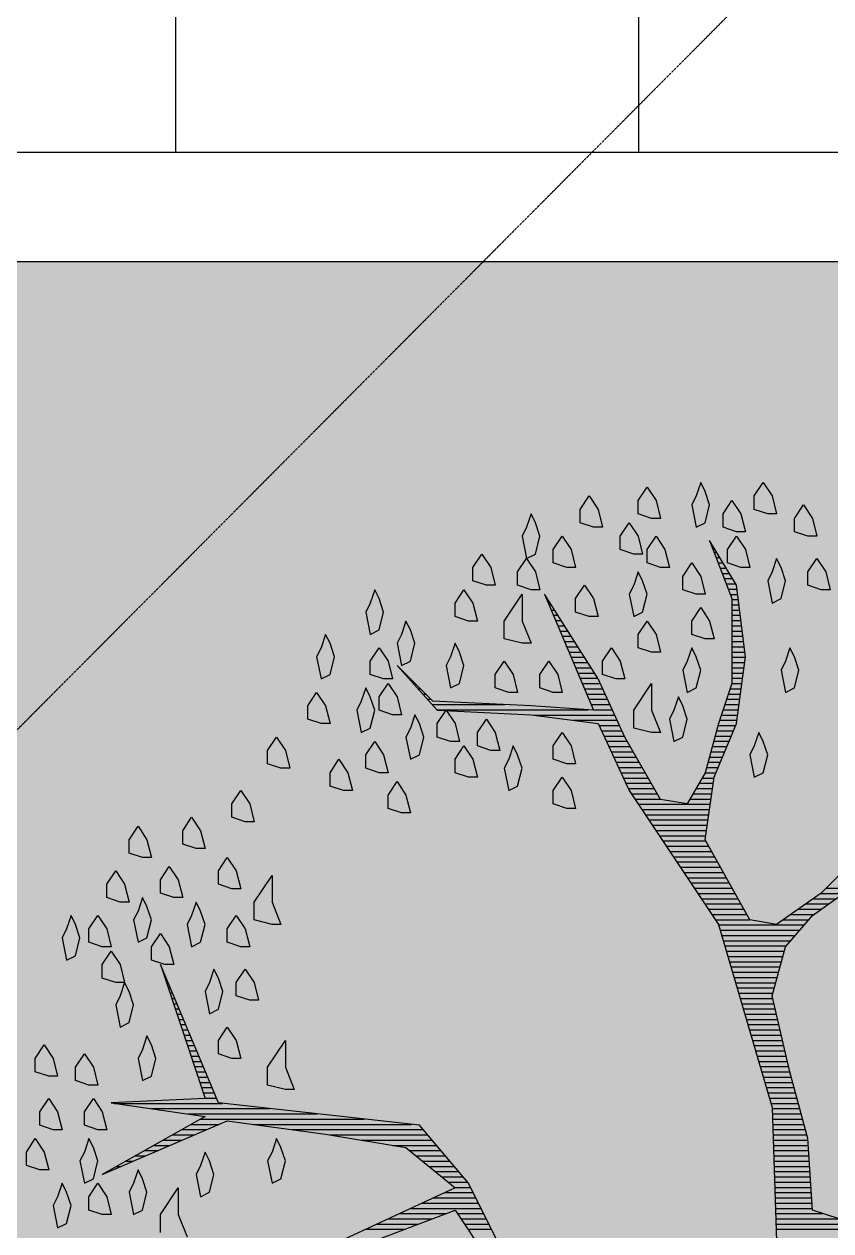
# Model space of a CAD drawing. Header units: millimetres. Extents: x -249630 to 95394, y -188036 to 109963.
# Drawn here: x -90660 to -89278, y 52878 to 54948 of the extents above; entities that cross this region are included whole.
import ezdxf

# ---------------------------------------------------------------- set-up
doc = ezdxf.new("R2010")
doc.units = ezdxf.units.MM
doc.linetypes.add('HIDDEN2', pattern=[4.7625, 3.175, -1.5875])
for name, color, linetype in [('04', 4, 'Continuous'), ('Arboles', 86, 'Continuous'), ('Layer2', 8, 'Continuous')]:
    doc.layers.add(name, color=color, linetype=linetype)

# ---------------------------------------------------------------- blocks, each defined once
blk = doc.blocks.new('A1')
at = {"color": 42}
for p, q in [((7.9096, 11.0881), (7.9101, 11.0881)), ((7.5941, 10.9881), (7.5942, 10.9881)), ((7.3172, 10.8481), (7.3176, 10.8481))]:
    blk.add_line(p, q, dxfattribs=at)
at = {"color": 251}
for p, q in [((7.9134, 11.0781), (7.9161, 11.0781)), ((7.9173, 11.0681), (7.9221, 11.0681)), ((7.9211, 11.0581), (7.9281, 11.0581)), ((7.925, 11.0481), (7.9341, 11.0481)), ((7.9288, 11.0381), (7.9401, 11.0381)), ((7.9326, 11.0281), (7.9461, 11.0281)), ((7.9365, 11.0181), (7.9521, 11.0181)), ((7.9403, 11.0081), (7.9581, 11.0081)), ((7.9442, 10.9981), (7.9606, 10.9981)), ((7.5984, 10.9781), (7.6005, 10.9781)), ((7.948, 10.9881), (7.9619, 10.9881)), ((7.9512, 10.9781), (7.9631, 10.9781)), ((7.6026, 10.9681), (7.6068, 10.9681)), ((7.6068, 10.9581), (7.6132, 10.9581)), ((7.6111, 10.9481), (7.6195, 10.9481)), ((7.9512, 10.9681), (7.9644, 10.9681)), ((7.9512, 10.9581), (7.9656, 10.9581)), ((7.9512, 10.9481), (7.9668, 10.9481)), ((7.6153, 10.9381), (7.6258, 10.9381)), ((7.6195, 10.9281), (7.6321, 10.9281)), ((7.9512, 10.9381), (7.9681, 10.9381)), ((7.9512, 10.9281), (7.9693, 10.9281)), ((7.6238, 10.9181), (7.6384, 10.9181)), ((7.628, 10.9081), (7.6447, 10.9081)), ((7.9512, 10.9181), (7.9706, 10.9181)), ((7.9512, 10.9081), (7.9718, 10.9081)), ((7.6322, 10.8981), (7.6511, 10.8981)), ((7.6365, 10.8881), (7.6574, 10.8881)), ((7.6407, 10.8781), (7.6637, 10.8781)), ((7.9512, 10.8981), (7.9731, 10.8981)), ((7.9512, 10.8881), (7.9743, 10.8881)), ((7.9512, 10.8781), (7.9756, 10.8781)), ((7.6449, 10.8681), (7.67, 10.8681)), ((7.6491, 10.8581), (7.6763, 10.8581)), ((7.9512, 10.8681), (7.9765, 10.8681)), ((7.9512, 10.8581), (7.9752, 10.8581)), ((7.3262, 10.8381), (7.3276, 10.8381)), ((7.6534, 10.8481), (7.6826, 10.8481)), ((7.6576, 10.8381), (7.6889, 10.8381)), ((7.9512, 10.8481), (7.9739, 10.8481)), ((7.9512, 10.8381), (7.9725, 10.8381)), ((7.3352, 10.8281), (7.3376, 10.8281)), ((7.3442, 10.8181), (7.3476, 10.8181)), ((7.3532, 10.8081), (7.3576, 10.8081)), ((7.6618, 10.8281), (7.6953, 10.8281)), ((7.6661, 10.8181), (7.7001, 10.8181)), ((7.6703, 10.8081), (7.7047, 10.8081)), ((7.9478, 10.8081), (7.9685, 10.8081)), ((7.9511, 10.8181), (7.9699, 10.8181)), ((7.9512, 10.8281), (7.9712, 10.8281)), ((7.3622, 10.7981), (7.3676, 10.7981)), ((7.3712, 10.7881), (7.3776, 10.7881)), ((7.6745, 10.7981), (7.7093, 10.7981)), ((7.6788, 10.7881), (7.7139, 10.7881)), ((7.9411, 10.7881), (7.9659, 10.7881)), ((7.9444, 10.7981), (7.9672, 10.7981)), ((7.3802, 10.7781), (7.5182, 10.7781)), ((7.3892, 10.7681), (7.6765, 10.7681)), ((7.683, 10.7781), (7.7186, 10.7781)), ((7.6872, 10.7681), (7.7232, 10.7681)), ((7.9344, 10.7681), (7.9632, 10.7681)), ((7.9378, 10.7781), (7.9645, 10.7781)), ((7.5738, 10.7581), (7.7278, 10.7581)), ((7.6488, 10.7481), (7.7324, 10.7481)), ((7.9278, 10.7481), (7.9605, 10.7481)), ((7.9311, 10.7581), (7.9619, 10.7581)), ((7.6978, 10.7381), (7.737, 10.7381)), ((7.7025, 10.7281), (7.7416, 10.7281)), ((7.7071, 10.7181), (7.7462, 10.7181)), ((7.9192, 10.7181), (7.9498, 10.7181)), ((7.9219, 10.7281), (7.954, 10.7281)), ((7.9247, 10.7381), (7.9581, 10.7381)), ((7.7118, 10.7081), (7.7518, 10.7081)), ((7.7165, 10.6981), (7.7575, 10.6981)), ((7.9138, 10.6981), (7.9415, 10.6981)), ((7.9165, 10.7081), (7.9456, 10.7081)), ((7.7211, 10.6881), (7.7632, 10.6881)), ((7.7258, 10.6781), (7.7689, 10.6781)), ((7.9083, 10.6781), (7.9331, 10.6781)), ((7.911, 10.6881), (7.9373, 10.6881)), ((7.7305, 10.6681), (7.7746, 10.6681)), ((7.7351, 10.6581), (7.7803, 10.6581)), ((7.7398, 10.6481), (7.786, 10.6481)), ((7.9001, 10.6481), (7.9206, 10.6481)), ((7.9028, 10.6581), (7.9248, 10.6581)), ((7.9056, 10.6681), (7.929, 10.6681)), ((7.7445, 10.6381), (7.7918, 10.6381)), ((7.7491, 10.6281), (7.7975, 10.6281)), ((7.8886, 10.6281), (7.9155, 10.6281)), ((7.8944, 10.6381), (7.9169, 10.6381)), ((7.7538, 10.6181), (7.8032, 10.6181)), ((7.7597, 10.6081), (7.8089, 10.6081)), ((7.8772, 10.6081), (7.9126, 10.6081)), ((7.8829, 10.6181), (7.9141, 10.6181)), ((7.7663, 10.5981), (7.8146, 10.5981)), ((7.773, 10.5881), (7.9098, 10.5881)), ((7.7797, 10.5781), (7.9084, 10.5781)), ((7.8715, 10.5981), (7.9112, 10.5981)), ((7.7863, 10.5681), (7.9069, 10.5681)), ((7.793, 10.5581), (7.9055, 10.5581)), ((7.7997, 10.5481), (7.9041, 10.5481)), ((7.8063, 10.5381), (7.9026, 10.5381)), ((7.813, 10.5281), (7.9012, 10.5281)), ((7.8197, 10.5181), (7.9016, 10.5181)), ((7.8263, 10.5081), (7.9072, 10.5081)), ((7.833, 10.4981), (7.9127, 10.4981)), ((7.8397, 10.4881), (7.9183, 10.4881)), ((7.8463, 10.4781), (7.9238, 10.4781)), ((7.853, 10.4681), (7.9294, 10.4681)), ((7.8597, 10.4581), (7.9349, 10.4581)), ((7.8663, 10.4481), (7.9405, 10.4481)), ((7.873, 10.4381), (7.946, 10.4381)), ((7.8797, 10.4281), (7.9516, 10.4281)), ((7.8863, 10.4181), (7.9572, 10.4181)), ((8.1205, 10.4181), (8.163, 10.4181)), ((8.1307, 10.4281), (8.177, 10.4281)), ((7.893, 10.4081), (7.9627, 10.4081)), ((7.8997, 10.3981), (7.9683, 10.3981)), ((8.0919, 10.3981), (8.135, 10.3981)), ((8.1062, 10.4081), (8.149, 10.4081)), ((7.9063, 10.3881), (7.9738, 10.3881)), ((7.913, 10.3781), (7.9794, 10.3781)), ((8.0633, 10.3781), (8.107, 10.3781)), ((8.0776, 10.3881), (8.121, 10.3881)), ((7.9197, 10.3681), (7.9849, 10.3681)), ((7.926, 10.3581), (8.0888, 10.3581)), ((7.9289, 10.3481), (8.0802, 10.3481)), ((8.0491, 10.3681), (8.0974, 10.3681)), ((7.9318, 10.3381), (8.0717, 10.3381)), ((7.9347, 10.3281), (8.0631, 10.3281)), ((7.9377, 10.3181), (8.0545, 10.3181)), ((7.9406, 10.3081), (8.0509, 10.3081)), ((7.9435, 10.2981), (8.0482, 10.2981)), ((7.9465, 10.2881), (8.0455, 10.2881)), ((6.8642, 10.2781), (6.8646, 10.2781)), ((6.8675, 10.2681), (6.8687, 10.2681)), ((6.8708, 10.2581), (6.8729, 10.2581)), ((7.9494, 10.2781), (8.0427, 10.2781)), ((7.9523, 10.2681), (8.04, 10.2681)), ((7.9552, 10.2581), (8.0373, 10.2581)), ((6.8742, 10.2481), (6.8771, 10.2481)), ((6.8775, 10.2381), (6.8813, 10.2381)), ((7.9582, 10.2481), (8.0345, 10.2481)), ((7.9611, 10.2381), (8.0318, 10.2381)), ((6.8808, 10.2281), (6.8855, 10.2281)), ((6.8842, 10.2181), (6.8897, 10.2181)), ((7.964, 10.2281), (8.0291, 10.2281)), ((7.9669, 10.2181), (8.0289, 10.2181)), ((6.8875, 10.2081), (6.8939, 10.2081)), ((6.8908, 10.1981), (6.8981, 10.1981)), ((6.8942, 10.1881), (6.9023, 10.1881)), ((7.9699, 10.2081), (8.0312, 10.2081)), ((7.9728, 10.1981), (8.0336, 10.1981)), ((7.9757, 10.1881), (8.0359, 10.1881)), ((6.8975, 10.1781), (6.9065, 10.1781)), ((6.9008, 10.1681), (6.9107, 10.1681)), ((7.9786, 10.1781), (8.0383, 10.1781)), ((7.9816, 10.1681), (8.0406, 10.1681)), ((6.9042, 10.1581), (6.9149, 10.1581)), ((6.9075, 10.1481), (6.9191, 10.1481)), ((7.9845, 10.1581), (8.043, 10.1581)), ((7.9874, 10.1481), (8.0454, 10.1481)), ((6.9108, 10.1381), (6.9233, 10.1381)), ((6.9142, 10.1281), (6.9275, 10.1281)), ((6.9175, 10.1181), (6.9317, 10.1181)), ((7.9904, 10.1381), (8.0477, 10.1381)), ((7.9933, 10.1281), (8.0501, 10.1281)), ((7.9962, 10.1181), (8.0524, 10.1181)), ((6.9208, 10.1081), (6.9358, 10.1081)), ((6.9242, 10.0981), (6.94, 10.0981)), ((7.9991, 10.1081), (8.0548, 10.1081)), ((8.0021, 10.0981), (8.0571, 10.0981)), ((6.9275, 10.0881), (6.9442, 10.0881)), ((6.9308, 10.0781), (6.9484, 10.0781)), ((8.005, 10.0881), (8.0595, 10.0881)), ((8.0079, 10.0781), (8.0618, 10.0781)), ((6.9342, 10.0681), (6.9526, 10.0681)), ((6.9375, 10.0581), (6.9568, 10.0581)), ((8.0108, 10.0681), (8.0645, 10.0681)), ((8.0138, 10.0581), (8.0672, 10.0581)), ((6.9408, 10.0481), (6.961, 10.0481)), ((6.9442, 10.0381), (6.9652, 10.0381)), ((6.9475, 10.0281), (6.9694, 10.0281)), ((8.0167, 10.0481), (8.0698, 10.0481)), ((8.0196, 10.0381), (8.0725, 10.0381)), ((8.0225, 10.0281), (8.0752, 10.0281)), ((6.7751, 10.0181), (6.9809, 10.0181)), ((6.8451, 10.0081), (7.0709, 10.0081)), ((8.0255, 10.0181), (8.0778, 10.0181)), ((8.0278, 10.0081), (8.0805, 10.0081)), ((6.9151, 9.9981), (7.1609, 9.9981)), ((6.9383, 9.9881), (7.2509, 9.9881)), ((8.0281, 9.9981), (8.0832, 9.9981)), ((8.0285, 9.9881), (8.0858, 9.9881)), ((6.8852, 9.9581), (6.9276, 9.9581)), ((6.9029, 9.9681), (6.951, 9.9681)), ((6.9206, 9.9781), (6.9743, 9.9781)), ((7.0403, 9.9781), (7.3409, 9.9781)), ((7.1137, 9.9681), (7.363, 9.9681)), ((7.1852, 9.9581), (7.3714, 9.9581)), ((8.0288, 9.9781), (8.0885, 9.9781)), ((8.0291, 9.9681), (8.0912, 9.9681)), ((8.0295, 9.9581), (8.0938, 9.9581)), ((6.8498, 9.9381), (6.881, 9.9381)), ((6.8675, 9.9481), (6.9043, 9.9481)), ((7.2452, 9.9481), (7.3799, 9.9481)), ((7.3052, 9.9381), (7.3883, 9.9381)), ((8.0298, 9.9481), (8.0959, 9.9481)), ((8.0301, 9.9381), (8.0965, 9.9381)), ((6.8144, 9.9181), (6.8343, 9.9181)), ((6.8321, 9.9281), (6.8576, 9.9281)), ((7.3375, 9.9281), (7.3968, 9.9281)), ((7.3497, 9.9181), (7.4053, 9.9181)), ((8.0305, 9.9281), (8.0972, 9.9281)), ((8.0308, 9.9181), (8.0978, 9.9181)), ((6.7614, 9.8881), (6.7643, 9.8881)), ((6.779, 9.8981), (6.7876, 9.8981)), ((6.7967, 9.9081), (6.811, 9.9081)), ((7.3619, 9.9081), (7.4137, 9.9081)), ((7.3742, 9.8981), (7.4222, 9.8981)), ((7.3864, 9.8881), (7.4306, 9.8881)), ((8.0311, 9.9081), (8.0984, 9.9081)), ((8.0315, 9.8981), (8.099, 9.8981)), ((8.0318, 9.8881), (8.0997, 9.8881)), ((7.3986, 9.8781), (7.4391, 9.8781)), ((7.4108, 9.8681), (7.4476, 9.8681)), ((8.0321, 9.8781), (8.1003, 9.8781)), ((8.0325, 9.8681), (8.1009, 9.8681)), ((7.404, 9.8481), (7.4583, 9.8481)), ((7.423, 9.8581), (7.4533, 9.8581)), ((8.0328, 9.8581), (8.1015, 9.8581)), ((8.0331, 9.8481), (8.1022, 9.8481)), ((7.3609, 9.8281), (7.4683, 9.8281)), ((7.3824, 9.8381), (7.4633, 9.8381)), ((8.0335, 9.8381), (8.1028, 9.8381)), ((8.0338, 9.8281), (8.1034, 9.8281)), ((7.2963, 9.7981), (7.3798, 9.7981)), ((7.3178, 9.8081), (7.4061, 9.8081)), ((7.3394, 9.8181), (7.4733, 9.8181)), ((7.4284, 9.8081), (7.4783, 9.8081)), ((7.4351, 9.7981), (7.4833, 9.7981)), ((8.0341, 9.8181), (8.104, 9.8181)), ((8.0345, 9.8081), (8.1245, 9.8081)), ((8.0348, 9.7981), (8.1545, 9.7981)), ((7.2532, 9.7781), (7.3271, 9.7781)), ((7.2747, 9.7881), (7.3534, 9.7881)), ((7.4418, 9.7881), (7.4883, 9.7881)), ((7.4484, 9.7781), (7.4933, 9.7781)), ((8.0351, 9.7881), (8.2244, 9.7881)), ((8.0355, 9.7781), (8.2138, 9.7781))]:
    blk.add_line(p, q, dxfattribs=at)
at = {"layer": 'Arboles'}
for p, q in [((7.8917, 11.201), (7.8831, 11.1755)), ((7.9002, 11.184), (7.8917, 11.201)), ((7.9937, 11.1755), (8.0107, 11.201)), ((8.0107, 11.201), (8.0277, 11.1755)), ((7.7726, 11.167), (7.7896, 11.1925)), ((7.7896, 11.1925), (7.8066, 11.167)), ((7.9087, 11.1584), (7.9002, 11.184)), ((7.662, 11.1499), (7.6791, 11.1755)), ((7.6791, 11.1755), (7.6961, 11.1499)), ((7.7726, 11.1414), (7.7726, 11.167)), ((7.8066, 11.167), (7.8151, 11.1329)), ((7.8831, 11.1755), (7.8746, 11.1584)), ((7.8746, 11.1584), (7.8831, 11.1159)), ((7.9002, 11.1244), (7.9087, 11.1584)), ((7.9342, 11.1414), (7.9512, 11.167)), ((7.9512, 11.167), (7.9682, 11.1414)), ((7.9937, 11.1499), (7.9937, 11.1755)), ((8.0277, 11.1755), (8.0362, 11.1414)), ((8.0702, 11.1329), (8.0872, 11.1584)), ((8.0872, 11.1584), (8.1043, 11.1329)), ((7.5685, 11.1414), (7.56, 11.1159)), ((7.577, 11.1244), (7.5685, 11.1414)), ((7.662, 11.1244), (7.662, 11.1499)), ((7.6961, 11.1499), (7.7046, 11.1159)), ((7.7981, 11.1329), (7.7726, 11.1414)), ((7.8151, 11.1329), (7.7981, 11.1329)), ((7.9342, 11.1159), (7.9342, 11.1414)), ((7.9682, 11.1414), (7.9767, 11.1074)), ((8.0192, 11.1414), (7.9937, 11.1499)), ((8.0362, 11.1414), (8.0192, 11.1414)), ((8.0702, 11.1074), (8.0702, 11.1329)), ((8.1043, 11.1329), (8.1128, 11.0989)), ((7.56, 11.1159), (7.5515, 11.0989)), ((7.5855, 11.0989), (7.577, 11.1244)), ((7.6876, 11.1159), (7.662, 11.1244)), ((7.7046, 11.1159), (7.6876, 11.1159)), ((7.7386, 11.0989), (7.7556, 11.1244)), ((7.7556, 11.1244), (7.7726, 11.0989)), ((7.8831, 11.1159), (7.9002, 11.1244)), ((7.9597, 11.1074), (7.9342, 11.1159)), ((7.9767, 11.1074), (7.9597, 11.1074)), ((8.0957, 11.0989), (8.0702, 11.1074)), ((7.5515, 11.0989), (7.56, 11.0564)), ((7.577, 11.0649), (7.5855, 11.0989)), ((7.611, 11.0734), (7.628, 11.0989)), ((7.628, 11.0989), (7.645, 11.0734)), ((7.7386, 11.0734), (7.7386, 11.0989)), ((7.7726, 11.0989), (7.7811, 11.0649)), ((7.7896, 11.0734), (7.8066, 11.0989)), ((7.8066, 11.0989), (7.8236, 11.0734)), ((7.9427, 11.0734), (7.9597, 11.0989)), ((7.9597, 11.0989), (7.9767, 11.0734)), ((8.1128, 11.0989), (8.0957, 11.0989)), ((7.458, 11.0394), (7.475, 11.0649)), ((7.475, 11.0649), (7.492, 11.0394)), ((7.56, 11.0564), (7.577, 11.0649)), ((7.611, 11.0479), (7.611, 11.0734)), ((7.645, 11.0734), (7.6535, 11.0394)), ((7.7641, 11.0649), (7.7386, 11.0734)), ((7.7811, 11.0649), (7.7641, 11.0649)), ((7.7896, 11.0479), (7.7896, 11.0734)), ((7.8236, 11.0734), (7.8321, 11.0394)), ((7.9427, 11.0479), (7.9427, 11.0734)), ((7.9767, 11.0734), (7.9852, 11.0394)), ((7.458, 11.0139), (7.458, 11.0394)), ((7.492, 11.0394), (7.5005, 11.0054)), ((7.543, 11.0309), (7.56, 11.0564)), ((7.56, 11.0564), (7.577, 11.0309)), ((7.6365, 11.0394), (7.611, 11.0479)), ((7.6535, 11.0394), (7.6365, 11.0394)), ((7.8151, 11.0394), (7.7896, 11.0479)), ((7.8321, 11.0394), (7.8151, 11.0394)), ((7.8576, 11.0224), (7.8746, 11.0479)), ((7.8746, 11.0479), (7.8917, 11.0224)), ((7.9682, 11.0394), (7.9427, 11.0479)), ((7.9852, 11.0394), (7.9682, 11.0394)), ((8.0362, 11.0564), (8.0277, 11.0309)), ((8.0447, 11.0394), (8.0362, 11.0564)), ((8.0532, 11.0139), (8.0447, 11.0394)), ((8.0957, 11.0309), (8.1128, 11.0564)), ((8.1128, 11.0564), (8.1298, 11.0309)), ((7.543, 11.0054), (7.543, 11.0309)), ((7.577, 11.0309), (7.5855, 10.9969)), ((7.7726, 11.0309), (7.7641, 11.0054)), ((7.7811, 11.0139), (7.7726, 11.0309)), ((7.8576, 10.9969), (7.8576, 11.0224)), ((7.8917, 11.0224), (7.9002, 10.9884)), ((8.0277, 11.0309), (8.0192, 11.0139)), ((8.0957, 11.0054), (8.0957, 11.0309)), ((8.1298, 11.0309), (8.1383, 10.9969)), ((7.2709, 10.9969), (7.2624, 10.9714)), ((7.2794, 10.9799), (7.2709, 10.9969)), ((7.4239, 10.9714), (7.4409, 10.9969)), ((7.4409, 10.9969), (7.458, 10.9714)), ((7.4835, 11.0054), (7.458, 11.0139)), ((7.5005, 11.0054), (7.4835, 11.0054)), ((7.5685, 10.9969), (7.543, 11.0054)), ((7.5855, 10.9969), (7.5685, 10.9969)), ((7.6535, 10.9799), (7.6706, 11.0054)), ((7.6706, 11.0054), (7.6876, 10.9799)), ((7.7641, 11.0054), (7.7556, 10.9884)), ((7.7896, 10.9884), (7.7811, 11.0139)), ((7.8831, 10.9884), (7.8576, 10.9969)), ((8.0192, 11.0139), (8.0277, 10.9714)), ((8.0447, 10.9799), (8.0532, 11.0139)), ((8.1213, 10.9969), (8.0957, 11.0054)), ((8.1383, 10.9969), (8.1213, 10.9969)), ((7.2624, 10.9714), (7.2539, 10.9543)), ((7.2879, 10.9543), (7.2794, 10.9799)), ((7.4239, 10.9458), (7.4239, 10.9714)), ((7.458, 10.9714), (7.4665, 10.9373)), ((7.5175, 10.9373), (7.5515, 10.9884)), ((7.5515, 10.9884), (7.5515, 10.9373)), ((7.6535, 10.9543), (7.6535, 10.9799)), ((7.6876, 10.9799), (7.6961, 10.9458)), ((7.7556, 10.9884), (7.7641, 10.9458)), ((7.7811, 10.9543), (7.7896, 10.9884)), ((7.9002, 10.9884), (7.8831, 10.9884)), ((8.0277, 10.9714), (8.0447, 10.9799)), ((7.2539, 10.9543), (7.2624, 10.9118)), ((7.2794, 10.9203), (7.2879, 10.9543)), ((7.4494, 10.9373), (7.4239, 10.9458)), ((7.6791, 10.9458), (7.6535, 10.9543)), ((7.6961, 10.9458), (7.6791, 10.9458)), ((7.7641, 10.9458), (7.7811, 10.9543)), ((7.8746, 10.9373), (7.8917, 10.9629)), ((7.8917, 10.9629), (7.9087, 10.9373)), ((7.3304, 10.9373), (7.3219, 10.9118)), ((7.3389, 10.9203), (7.3304, 10.9373)), ((7.4665, 10.9373), (7.4494, 10.9373)), ((7.5175, 10.9033), (7.5175, 10.9373)), ((7.5515, 10.9373), (7.5685, 10.8948)), ((7.7726, 10.9118), (7.7896, 10.9373)), ((7.7896, 10.9373), (7.8066, 10.9118)), ((7.8746, 10.9118), (7.8746, 10.9373)), ((7.9087, 10.9373), (7.9172, 10.9033)), ((7.1773, 10.9118), (7.1688, 10.8863)), ((7.1858, 10.8948), (7.1773, 10.9118)), ((7.2624, 10.9118), (7.2794, 10.9203)), ((7.3219, 10.9118), (7.3134, 10.8948)), ((7.3474, 10.8948), (7.3389, 10.9203)), ((7.5515, 10.8948), (7.5175, 10.9033)), ((7.7726, 10.8863), (7.7726, 10.9118)), ((7.8066, 10.9118), (7.8151, 10.8778)), ((7.9002, 10.9033), (7.8746, 10.9118)), ((7.9172, 10.9033), (7.9002, 10.9033)), ((7.1688, 10.8863), (7.1603, 10.8693)), ((7.1943, 10.8693), (7.1858, 10.8948)), ((7.2624, 10.8608), (7.2794, 10.8863)), ((7.2794, 10.8863), (7.2964, 10.8608)), ((7.3134, 10.8948), (7.3219, 10.8523)), ((7.3389, 10.8608), (7.3474, 10.8948)), ((7.4239, 10.8948), (7.4154, 10.8693)), ((7.4324, 10.8778), (7.4239, 10.8948)), ((7.4409, 10.8523), (7.4324, 10.8778)), ((7.5685, 10.8948), (7.5515, 10.8948)), ((7.7046, 10.8608), (7.7216, 10.8863)), ((7.7216, 10.8863), (7.7386, 10.8608)), ((7.7981, 10.8778), (7.7726, 10.8863)), ((7.8151, 10.8778), (7.7981, 10.8778)), ((7.8746, 10.8863), (7.8661, 10.8608)), ((7.8831, 10.8693), (7.8746, 10.8863)), ((8.0617, 10.8863), (8.0532, 10.8608)), ((8.0702, 10.8693), (8.0617, 10.8863)), ((7.1603, 10.8693), (7.1688, 10.8268)), ((7.1858, 10.8353), (7.1943, 10.8693)), ((7.2624, 10.8353), (7.2624, 10.8608)), ((7.2964, 10.8608), (7.3049, 10.8268)), ((7.3219, 10.8523), (7.3389, 10.8608)), ((7.4154, 10.8693), (7.4069, 10.8523)), ((7.5005, 10.8353), (7.5175, 10.8608)), ((7.5175, 10.8608), (7.5345, 10.8353)), ((7.5855, 10.8353), (7.6025, 10.8608)), ((7.6025, 10.8608), (7.6195, 10.8353)), ((7.7046, 10.8353), (7.7046, 10.8608)), ((7.7386, 10.8608), (7.7471, 10.8268)), ((7.8661, 10.8608), (7.8576, 10.8438)), ((7.8917, 10.8438), (7.8831, 10.8693)), ((8.0532, 10.8608), (8.0447, 10.8438)), ((8.0787, 10.8438), (8.0702, 10.8693)), ((7.1688, 10.8268), (7.1858, 10.8353)), ((7.2879, 10.8268), (7.2624, 10.8353)), ((7.4069, 10.8523), (7.4154, 10.8098)), ((7.4324, 10.8183), (7.4409, 10.8523)), ((7.5005, 10.8098), (7.5005, 10.8353)), ((7.5345, 10.8353), (7.543, 10.8013)), ((7.5855, 10.8098), (7.5855, 10.8353)), ((7.6195, 10.8353), (7.628, 10.8013)), ((7.7301, 10.8268), (7.7046, 10.8353)), ((7.8576, 10.8438), (7.8661, 10.8013)), ((7.8831, 10.8098), (7.8917, 10.8438)), ((8.0447, 10.8438), (8.0532, 10.8013)), ((8.0702, 10.8098), (8.0787, 10.8438)), ((7.2539, 10.8098), (7.2454, 10.7843)), ((7.2624, 10.7928), (7.2539, 10.8098)), ((7.2794, 10.7928), (7.2964, 10.8183)), ((7.3049, 10.8268), (7.2879, 10.8268)), ((7.2964, 10.8183), (7.3134, 10.7928)), ((7.4154, 10.8098), (7.4324, 10.8183)), ((7.526, 10.8013), (7.5005, 10.8098)), ((7.611, 10.8013), (7.5855, 10.8098)), ((7.7471, 10.8268), (7.7301, 10.8268)), ((7.7641, 10.7673), (7.7981, 10.8183)), ((7.7981, 10.8183), (7.7981, 10.7673)), ((7.8661, 10.8013), (7.8831, 10.8098)), ((8.0532, 10.8013), (8.0702, 10.8098)), ((7.1433, 10.7758), (7.1603, 10.8013)), ((7.1603, 10.8013), (7.1773, 10.7758)), ((7.2709, 10.7673), (7.2624, 10.7928)), ((7.2794, 10.7673), (7.2794, 10.7928)), ((7.3134, 10.7928), (7.3219, 10.7588)), ((7.543, 10.8013), (7.526, 10.8013)), ((7.628, 10.8013), (7.611, 10.8013)), ((7.8491, 10.7928), (7.8406, 10.7673)), ((7.8576, 10.7758), (7.8491, 10.7928)), ((7.1433, 10.7503), (7.1433, 10.7758)), ((7.1773, 10.7758), (7.1858, 10.7417)), ((7.2454, 10.7843), (7.2369, 10.7673)), ((7.2369, 10.7673), (7.2454, 10.7247)), ((7.2624, 10.7332), (7.2709, 10.7673)), ((7.3049, 10.7588), (7.2794, 10.7673)), ((7.3899, 10.7417), (7.4069, 10.7673)), ((7.4069, 10.7673), (7.4239, 10.7417)), ((7.7641, 10.7332), (7.7641, 10.7673)), ((7.7981, 10.7673), (7.8151, 10.7247)), ((7.8406, 10.7673), (7.8321, 10.7503)), ((7.8661, 10.7503), (7.8576, 10.7758)), ((7.1688, 10.7417), (7.1433, 10.7503)), ((7.1858, 10.7417), (7.1688, 10.7417)), ((7.3219, 10.7588), (7.3049, 10.7588)), ((7.3474, 10.7588), (7.3389, 10.7332)), ((7.3559, 10.7417), (7.3474, 10.7588)), ((7.3644, 10.7162), (7.3559, 10.7417)), ((7.3899, 10.7162), (7.3899, 10.7417)), ((7.4239, 10.7417), (7.4324, 10.7077)), ((7.4665, 10.7247), (7.4835, 10.7503)), ((7.4835, 10.7503), (7.5005, 10.7247)), ((7.8321, 10.7503), (7.8406, 10.7077)), ((7.8576, 10.7162), (7.8661, 10.7503)), ((7.0668, 10.6907), (7.0838, 10.7162)), ((7.0838, 10.7162), (7.1008, 10.6907)), ((7.2454, 10.7247), (7.2624, 10.7332)), ((7.3389, 10.7332), (7.3304, 10.7162)), ((7.3304, 10.7162), (7.3389, 10.6737)), ((7.3559, 10.6822), (7.3644, 10.7162)), ((7.4154, 10.7077), (7.3899, 10.7162)), ((7.4665, 10.6992), (7.4665, 10.7247)), ((7.5005, 10.7247), (7.509, 10.6907)), ((7.611, 10.6992), (7.628, 10.7247)), ((7.628, 10.7247), (7.645, 10.6992)), ((7.7981, 10.7247), (7.7641, 10.7332)), ((7.8151, 10.7247), (7.7981, 10.7247)), ((7.8406, 10.7077), (7.8576, 10.7162)), ((8.0022, 10.7247), (7.9937, 10.6992)), ((8.0107, 10.7077), (8.0022, 10.7247)), ((7.2539, 10.6822), (7.2709, 10.7077)), ((7.2709, 10.7077), (7.2879, 10.6822)), ((7.4324, 10.7077), (7.4154, 10.7077)), ((7.4239, 10.6737), (7.4409, 10.6992)), ((7.4409, 10.6992), (7.458, 10.6737)), ((7.492, 10.6907), (7.4665, 10.6992)), ((7.5345, 10.6992), (7.526, 10.6737)), ((7.543, 10.6822), (7.5345, 10.6992)), ((7.611, 10.6737), (7.611, 10.6992)), ((7.645, 10.6992), (7.6535, 10.6652)), ((7.9937, 10.6992), (7.9852, 10.6822)), ((8.0192, 10.6822), (8.0107, 10.7077)), ((7.0668, 10.6652), (7.0668, 10.6907)), ((7.1008, 10.6907), (7.1093, 10.6567)), ((7.1858, 10.6482), (7.2028, 10.6737)), ((7.2028, 10.6737), (7.2198, 10.6482)), ((7.2539, 10.6567), (7.2539, 10.6822)), ((7.2879, 10.6822), (7.2964, 10.6482)), ((7.3389, 10.6737), (7.3559, 10.6822)), ((7.4239, 10.6482), (7.4239, 10.6737)), ((7.458, 10.6737), (7.4665, 10.6397)), ((7.509, 10.6907), (7.492, 10.6907)), ((7.526, 10.6737), (7.5175, 10.6567)), ((7.5515, 10.6567), (7.543, 10.6822)), ((7.6365, 10.6652), (7.611, 10.6737)), ((7.9852, 10.6822), (7.9937, 10.6397)), ((8.0107, 10.6482), (8.0192, 10.6822)), ((7.0923, 10.6567), (7.0668, 10.6652)), ((7.1093, 10.6567), (7.0923, 10.6567)), ((7.1858, 10.6227), (7.1858, 10.6482)), ((7.2198, 10.6482), (7.2283, 10.6142)), ((7.2794, 10.6482), (7.2539, 10.6567)), ((7.2964, 10.6482), (7.2794, 10.6482)), ((7.4494, 10.6397), (7.4239, 10.6482)), ((7.5175, 10.6567), (7.526, 10.6142)), ((7.543, 10.6227), (7.5515, 10.6567)), ((7.6535, 10.6652), (7.6365, 10.6652)), ((7.9937, 10.6397), (8.0107, 10.6482)), ((7.2964, 10.6057), (7.3134, 10.6312)), ((7.3134, 10.6312), (7.3304, 10.6057)), ((7.4665, 10.6397), (7.4494, 10.6397)), ((7.611, 10.6142), (7.628, 10.6397)), ((7.628, 10.6397), (7.645, 10.6142)), ((6.9987, 10.5887), (7.0157, 10.6142)), ((7.0157, 10.6142), (7.0328, 10.5887)), ((7.2113, 10.6142), (7.1858, 10.6227)), ((7.2283, 10.6142), (7.2113, 10.6142)), ((7.2964, 10.5802), (7.2964, 10.6057)), ((7.3304, 10.6057), (7.3389, 10.5717)), ((7.526, 10.6142), (7.543, 10.6227)), ((7.611, 10.5887), (7.611, 10.6142)), ((7.645, 10.6142), (7.6535, 10.5802)), ((6.9987, 10.5632), (6.9987, 10.5887)), ((7.0328, 10.5887), (7.0413, 10.5547)), ((7.3219, 10.5717), (7.2964, 10.5802)), ((7.6365, 10.5802), (7.611, 10.5887)), ((7.6535, 10.5802), (7.6365, 10.5802)), ((6.9052, 10.5376), (6.9222, 10.5632)), ((6.9222, 10.5632), (6.9392, 10.5376)), ((7.0243, 10.5547), (6.9987, 10.5632)), ((7.3389, 10.5717), (7.3219, 10.5717)), ((6.8032, 10.5206), (6.8202, 10.5462)), ((6.8202, 10.5462), (6.8372, 10.5206)), ((6.9052, 10.5121), (6.9052, 10.5376)), ((6.9392, 10.5376), (6.9477, 10.5036)), ((7.0413, 10.5547), (7.0243, 10.5547)), ((6.8032, 10.4951), (6.8032, 10.5206)), ((6.8372, 10.5206), (6.8457, 10.4866)), ((6.9307, 10.5036), (6.9052, 10.5121)), ((6.8287, 10.4866), (6.8032, 10.4951)), ((6.8457, 10.4866), (6.8287, 10.4866)), ((6.9477, 10.5036), (6.9307, 10.5036)), ((6.9732, 10.4611), (6.9902, 10.4866)), ((6.9902, 10.4866), (7.0072, 10.4611)), ((6.8627, 10.4441), (6.8797, 10.4696)), ((6.8797, 10.4696), (6.8967, 10.4441)), ((6.7606, 10.4356), (6.7776, 10.4611)), ((6.7776, 10.4611), (6.7946, 10.4356)), ((6.8627, 10.4186), (6.8627, 10.4441)), ((6.8967, 10.4441), (6.9052, 10.4101)), ((6.9732, 10.4356), (6.9732, 10.4611)), ((7.0072, 10.4611), (7.0157, 10.4271)), ((7.0413, 10.4016), (7.0753, 10.4526)), ((7.0753, 10.4526), (7.0753, 10.4016)), ((6.7606, 10.4101), (6.7606, 10.4356)), ((6.7946, 10.4356), (6.8032, 10.4016)), ((6.8882, 10.4101), (6.8627, 10.4186)), ((6.9987, 10.4271), (6.9732, 10.4356)), ((7.0157, 10.4271), (6.9987, 10.4271)), ((6.7861, 10.4016), (6.7606, 10.4101)), ((6.8032, 10.4016), (6.7861, 10.4016)), ((6.8287, 10.4101), (6.8202, 10.3846)), ((6.8372, 10.3931), (6.8287, 10.4101)), ((6.9052, 10.4101), (6.8882, 10.4101)), ((6.9307, 10.4016), (6.9222, 10.3761)), ((6.9392, 10.3846), (6.9307, 10.4016)), ((7.0413, 10.3676), (7.0413, 10.4016)), ((7.0753, 10.4016), (7.0923, 10.3591)), ((6.6926, 10.3761), (6.6841, 10.3506)), ((6.7011, 10.3591), (6.6926, 10.3761)), ((6.7266, 10.3506), (6.7436, 10.3761)), ((6.7436, 10.3761), (6.7606, 10.3506)), ((6.8202, 10.3846), (6.8117, 10.3676)), ((6.8457, 10.3676), (6.8372, 10.3931)), ((6.9222, 10.3761), (6.9137, 10.3591)), ((6.9477, 10.3591), (6.9392, 10.3846)), ((6.9902, 10.3506), (7.0072, 10.3761)), ((7.0072, 10.3761), (7.0243, 10.3506)), ((6.6841, 10.3506), (6.6756, 10.3336)), ((6.7096, 10.3336), (6.7011, 10.3591)), ((6.7266, 10.325), (6.7266, 10.3506)), ((6.7606, 10.3506), (6.7691, 10.3165)), ((6.8117, 10.3676), (6.8202, 10.325)), ((6.8372, 10.3336), (6.8457, 10.3676)), ((6.9137, 10.3591), (6.9222, 10.3165)), ((6.9392, 10.325), (6.9477, 10.3591)), ((6.9902, 10.325), (6.9902, 10.3506)), ((7.0243, 10.3506), (7.0328, 10.3165)), ((7.0753, 10.3591), (7.0413, 10.3676)), ((7.0923, 10.3591), (7.0753, 10.3591)), ((6.6756, 10.3336), (6.6841, 10.291)), ((6.7011, 10.2995), (6.7096, 10.3336)), ((6.7521, 10.3165), (6.7266, 10.325)), ((6.8202, 10.325), (6.8372, 10.3336)), ((6.8457, 10.3165), (6.8627, 10.3421)), ((6.8627, 10.3421), (6.8797, 10.3165)), ((6.9222, 10.3165), (6.9392, 10.325)), ((7.0157, 10.3165), (6.9902, 10.325)), ((6.7691, 10.3165), (6.7521, 10.3165)), ((6.7521, 10.2825), (6.7691, 10.308)), ((6.7691, 10.308), (6.7861, 10.2825)), ((6.8457, 10.291), (6.8457, 10.3165)), ((6.8797, 10.3165), (6.8882, 10.2825)), ((7.0328, 10.3165), (7.0157, 10.3165)), ((6.6841, 10.291), (6.7011, 10.2995)), ((6.7521, 10.257), (6.7521, 10.2825)), ((6.7861, 10.2825), (6.7946, 10.2485)), ((6.8712, 10.2825), (6.8457, 10.291)), ((6.8882, 10.2825), (6.8712, 10.2825)), ((6.7776, 10.2485), (6.7521, 10.257)), ((6.9647, 10.274), (6.9562, 10.2485)), ((6.9732, 10.257), (6.9647, 10.274)), ((6.9817, 10.2315), (6.9732, 10.257)), ((7.0072, 10.2485), (7.0243, 10.274)), ((7.0243, 10.274), (7.0413, 10.2485)), ((6.7946, 10.2485), (6.7776, 10.2485)), ((6.7946, 10.2485), (6.7861, 10.223)), ((6.8032, 10.2315), (6.7946, 10.2485)), ((6.9562, 10.2485), (6.9477, 10.2315)), ((7.0072, 10.223), (7.0072, 10.2485)), ((7.0413, 10.2485), (7.0498, 10.2145)), ((6.7861, 10.223), (6.7776, 10.206)), ((6.8117, 10.206), (6.8032, 10.2315)), ((6.9477, 10.2315), (6.9562, 10.189)), ((6.9732, 10.1975), (6.9817, 10.2315)), ((7.0328, 10.2145), (7.0072, 10.223)), ((7.0498, 10.2145), (7.0328, 10.2145)), ((6.7776, 10.206), (6.7861, 10.1635)), ((6.8032, 10.172), (6.8117, 10.206)), ((6.9562, 10.189), (6.9732, 10.1975)), ((6.7861, 10.1635), (6.8032, 10.172)), ((6.8372, 10.1465), (6.8287, 10.1209)), ((6.8457, 10.1295), (6.8372, 10.1465)), ((6.9732, 10.138), (6.9902, 10.1635)), ((6.9902, 10.1635), (7.0072, 10.138)), ((6.6246, 10.1039), (6.6416, 10.1295)), ((6.6416, 10.1295), (6.6586, 10.1039)), ((6.8287, 10.1209), (6.8202, 10.1039)), ((6.8542, 10.1039), (6.8457, 10.1295)), ((6.9732, 10.1124), (6.9732, 10.138)), ((7.0072, 10.138), (7.0157, 10.1039)), ((7.0668, 10.0869), (7.1008, 10.138)), ((7.1008, 10.138), (7.1008, 10.0869)), ((6.6246, 10.0784), (6.6246, 10.1039)), ((6.6586, 10.1039), (6.6671, 10.0699)), ((6.7011, 10.0869), (6.7181, 10.1124)), ((6.7181, 10.1124), (6.7351, 10.0869)), ((6.8202, 10.1039), (6.8287, 10.0614)), ((6.8457, 10.0699), (6.8542, 10.1039)), ((6.9987, 10.1039), (6.9732, 10.1124)), ((7.0157, 10.1039), (6.9987, 10.1039)), ((6.6501, 10.0699), (6.6246, 10.0784)), ((6.7011, 10.0614), (6.7011, 10.0869)), ((6.7351, 10.0869), (6.7436, 10.0529)), ((7.0668, 10.0529), (7.0668, 10.0869)), ((7.1008, 10.0869), (7.1178, 10.0444)), ((6.6671, 10.0699), (6.6501, 10.0699)), ((6.7266, 10.0529), (6.7011, 10.0614)), ((6.7436, 10.0529), (6.7266, 10.0529)), ((6.8287, 10.0614), (6.8457, 10.0699)), ((7.1008, 10.0444), (7.0668, 10.0529)), ((6.6331, 10.0019), (6.6501, 10.0274)), ((6.6501, 10.0274), (6.6671, 10.0019)), ((6.7181, 10.0019), (6.7351, 10.0274)), ((6.7351, 10.0274), (6.7521, 10.0019)), ((7.1178, 10.0444), (7.1008, 10.0444)), ((6.6331, 9.9764), (6.6331, 10.0019)), ((6.6671, 10.0019), (6.6756, 9.9679)), ((6.7181, 9.9764), (6.7181, 10.0019)), ((6.7521, 10.0019), (6.7606, 9.9679)), ((6.6586, 9.9679), (6.6331, 9.9764)), ((6.6756, 9.9679), (6.6586, 9.9679)), ((6.7436, 9.9679), (6.7181, 9.9764)), ((6.7606, 9.9679), (6.7436, 9.9679)), ((6.6076, 9.9254), (6.6246, 9.9509)), ((6.6246, 9.9509), (6.6416, 9.9254)), ((6.7266, 9.9509), (6.7181, 9.9254)), ((6.7351, 9.9339), (6.7266, 9.9509)), ((6.7436, 9.9083), (6.7351, 9.9339)), ((7.0838, 9.9509), (7.0753, 9.9254)), ((7.0923, 9.9339), (7.0838, 9.9509)), ((7.1008, 9.9083), (7.0923, 9.9339)), ((6.6076, 9.8998), (6.6076, 9.9254)), ((6.6416, 9.9254), (6.6501, 9.8913)), ((6.7181, 9.9254), (6.7096, 9.9083)), ((6.9477, 9.9254), (6.9392, 9.8998)), ((6.9562, 9.9083), (6.9477, 9.9254)), ((7.0753, 9.9254), (7.0668, 9.9083)), ((6.6331, 9.8913), (6.6076, 9.8998)), ((6.6501, 9.8913), (6.6331, 9.8913)), ((6.7096, 9.9083), (6.7181, 9.8658)), ((6.7351, 9.8743), (6.7436, 9.9083)), ((6.8202, 9.8913), (6.8117, 9.8658)), ((6.8287, 9.8743), (6.8202, 9.8913)), ((6.9392, 9.8998), (6.9307, 9.8828)), ((6.9647, 9.8828), (6.9562, 9.9083)), ((7.0668, 9.9083), (7.0753, 9.8658)), ((7.0923, 9.8743), (7.1008, 9.9083)), ((6.6756, 9.8658), (6.6671, 9.8403)), ((6.6841, 9.8488), (6.6756, 9.8658)), ((6.7181, 9.8658), (6.7351, 9.8743)), ((6.7266, 9.8403), (6.7436, 9.8658)), ((6.7436, 9.8658), (6.7606, 9.8403)), ((6.8117, 9.8658), (6.8032, 9.8488)), ((6.8372, 9.8488), (6.8287, 9.8743)), ((6.9307, 9.8828), (6.9392, 9.8403)), ((6.9562, 9.8488), (6.9647, 9.8828)), ((7.0753, 9.8658), (7.0923, 9.8743)), ((6.6926, 9.8233), (6.6841, 9.8488)), ((6.8032, 9.8488), (6.8117, 9.8063)), ((6.8287, 9.8148), (6.8372, 9.8488)), ((6.8627, 9.8063), (6.8967, 9.8573)), ((6.8967, 9.8573), (6.8967, 9.8063)), ((6.9392, 9.8403), (6.9562, 9.8488)), ((6.6671, 9.8403), (6.6586, 9.8233)), ((6.6586, 9.8233), (6.6671, 9.7808)), ((6.6841, 9.7893), (6.6926, 9.8233)), ((6.7266, 9.8148), (6.7266, 9.8403)), ((6.7606, 9.8403), (6.7691, 9.8063)), ((6.7521, 9.8063), (6.7266, 9.8148)), ((6.7691, 9.8063), (6.7521, 9.8063)), ((6.8117, 9.8063), (6.8287, 9.8148)), ((6.8627, 9.7723), (6.8627, 9.8063)), ((6.8967, 9.8063), (6.9137, 9.7638)), ((6.6671, 9.7808), (6.6841, 9.7893))]:
    blk.add_line(p, q, dxfattribs=at)
at = {"layer": 'Arboles', "color": 7}
for p, q in [((7.9087, 11.0904), (7.9512, 10.9799)), ((7.9597, 11.0054), (7.9087, 11.0904)), ((7.9767, 10.8693), (7.9597, 11.0054)), ((7.6961, 10.8268), (7.594, 10.9884)), ((7.594, 10.9884), (7.6876, 10.7673)), ((7.9512, 10.9799), (7.9512, 10.8183)), ((7.9597, 10.7417), (7.9767, 10.8693)), ((7.3134, 10.8523), (7.3899, 10.7673)), ((7.3814, 10.7843), (7.3134, 10.8523)), ((7.7471, 10.7162), (7.6961, 10.8268)), ((7.9512, 10.8183), (7.9257, 10.7417)), ((7.5685, 10.7758), (7.3814, 10.7843)), ((7.3899, 10.7673), (7.5685, 10.7588)), ((7.6876, 10.7673), (7.5685, 10.7758)), ((7.5685, 10.7588), (7.6961, 10.7417)), ((7.6961, 10.7417), (7.7556, 10.6142)), ((7.9257, 10.7417), (7.9002, 10.6482)), ((7.9172, 10.6397), (7.9597, 10.7417)), ((7.8151, 10.5972), (7.7471, 10.7162)), ((7.9002, 10.6482), (7.8661, 10.5887)), ((7.9002, 10.5206), (7.9172, 10.6397)), ((7.7556, 10.6142), (7.9257, 10.3591)), ((7.8661, 10.5887), (7.8151, 10.5972)), ((7.9852, 10.3676), (7.9002, 10.5206)), ((8.1893, 10.4866), (8.1213, 10.4186)), ((8.1043, 10.3761), (8.2233, 10.4611)), ((8.1213, 10.4186), (8.0362, 10.3591)), ((8.0532, 10.3165), (8.1043, 10.3761)), ((7.9257, 10.3591), (8.0277, 10.0104)), ((8.0362, 10.3591), (7.9852, 10.3676)), ((8.0277, 10.223), (8.0532, 10.3165)), ((6.8627, 10.2825), (6.9477, 10.0274)), ((6.9732, 10.0189), (6.8627, 10.2825)), ((8.0617, 10.0784), (8.0277, 10.223)), ((8.0957, 9.9509), (8.0617, 10.0784)), ((6.9477, 10.0274), (6.7691, 10.0189)), ((6.7691, 10.0189), (6.9477, 9.9934)), ((7.3559, 9.9764), (6.9732, 10.0189)), ((8.0277, 10.0104), (8.0362, 9.7553)), ((6.9477, 9.9934), (6.7521, 9.8828)), ((6.7521, 9.8828), (6.9902, 9.9849)), ((6.9902, 9.9849), (7.1773, 9.9594)), ((7.1773, 9.9594), (7.3304, 9.9339)), ((7.4494, 9.8658), (7.3559, 9.9764)), ((7.3304, 9.9339), (7.4239, 9.8573)), ((8.1043, 9.8148), (8.0957, 9.9509)), ((7.5175, 9.7298), (7.4494, 9.8658)), ((7.4239, 9.8573), (7.1858, 9.7468)), ((7.1773, 9.7213), (7.4239, 9.8148)), ((7.4239, 9.8148), (7.509, 9.6872)), ((8.1553, 9.7978), (8.1043, 9.8148))]:
    blk.add_line(p, q, dxfattribs=at)

msp = doc.modelspace()

# ---------------------------------------------------------------- hatches: boundary and pattern name
at = {"layer": 'Arboles'}
h = msp.add_hatch(dxfattribs=at)
h.set_pattern_fill('AR-SAND', color=256, scale=5, angle=45, style=0, double=1)
h.set_pattern_definition([(82.5, (-230894.77, -222643.12), (-178.69067, 167.37674), [0, -193.04, 0, -215.9, 0, -206.375]), (52.5, (-230894.77, -222643.12), (-94.50546, 412.36643), [0, -104.14, 0, -173.99, 0, -66.675]), (12.5, (-231005.23, -222753.58), (279.14991, 280.16616), [0, -63.5, 0, -228.6, 0, -298.45]), (2.5, (-231005.23, -222753.58), (191.14055, 348.7754), [0, -31.75, 0, -149.86, 0, -171.45])])
h.paths.add_polyline_path([(-97702.993, 54540.273), (-98952.993, 54540.273), (-98952.993, 48040.273), (-87827.993, 48040.273), (-87827.993, 54540.273), (-93577.993, 54540.273)])
h.paths.add_polyline_path([(-94250.928, 50615.169, -1), (-94467.279, 50615.169, -1)], flags=16)
h.paths.add_polyline_path([(-94258.806, 50628.764), (-93048.928, 50628.764), (-93048.928, 50839.375), (-94258.806, 50839.375)], flags=24)
h.paths.add_polyline_path([(-94642.257, 50848.675), (-92877.939, 50848.675), (-92877.939, 51124.471), (-94642.257, 51124.471)], flags=24)
at = {"layer": 'Layer2'}
h = msp.add_hatch(dxfattribs=at)
h.set_pattern_fill('ANSI37', color=256, scale=250, angle=45, style=0)
h.set_pattern_definition([(90, (-230894.8, -222643.1), (-793.75, 1e-13), []), (180, (-230894.8, -222643.1), (-1e-13, -793.75), [])])
h.paths.add_polyline_path([(-93577.993, 57852.773), (-93577.993, 55727.773), (-93577.993, 54727.773), (-87827.993, 54727.773), (-87827.993, 54540.273), (-87234.243, 54540.273, -1), (-87171.743, 54540.273), (-86577.993, 54540.273), (-86577.993, 57852.773)])
h.paths.add_polyline_path([(-91052.027, 55971.108, -1), (-91268.378, 55971.108, -1)], flags=16)
h.paths.add_polyline_path([(-91059.905, 55984.703), (-89843.274, 55984.703), (-89843.274, 56195.315), (-91059.905, 56195.315)], flags=24)
h.paths.add_polyline_path([(-90942.42, 56232.832), (-90124.125, 56232.832), (-90124.125, 56495.332), (-90942.42, 56495.332)], flags=24)
h.paths.add_polyline_path([(-93287.962, 55101.356), (-92367.828, 55101.356), (-92367.828, 55359.436), (-93287.962, 55359.436)], flags=24)

# ---------------------------------------------------------------- linework, layer by layer
at = {"layer": '04'}
for p, q in [((-87827.993, 54727.773), (-93577.993, 54727.773)), ((-87827.993, 54540.273), (-93577.993, 54540.273))]:
    msp.add_line(p, q, dxfattribs=at)
at = {"layer": 'Layer2', "linetype": 'HIDDEN2', "ltscale": 0.15}
msp.add_lwpolyline([(-86577.993, 57852.773), (-98827.993, 45540.273)], dxfattribs=at)

# ---------------------------------------------------------------- block references
at = {"xscale": 900.0000000000001, "yscale": 900.0000000000001, "zscale": 900.0000000000001}
msp.add_blockref('A1', (-96603.299, 44080.509), dxfattribs=at)

doc.saveas('drawing.dxf')
